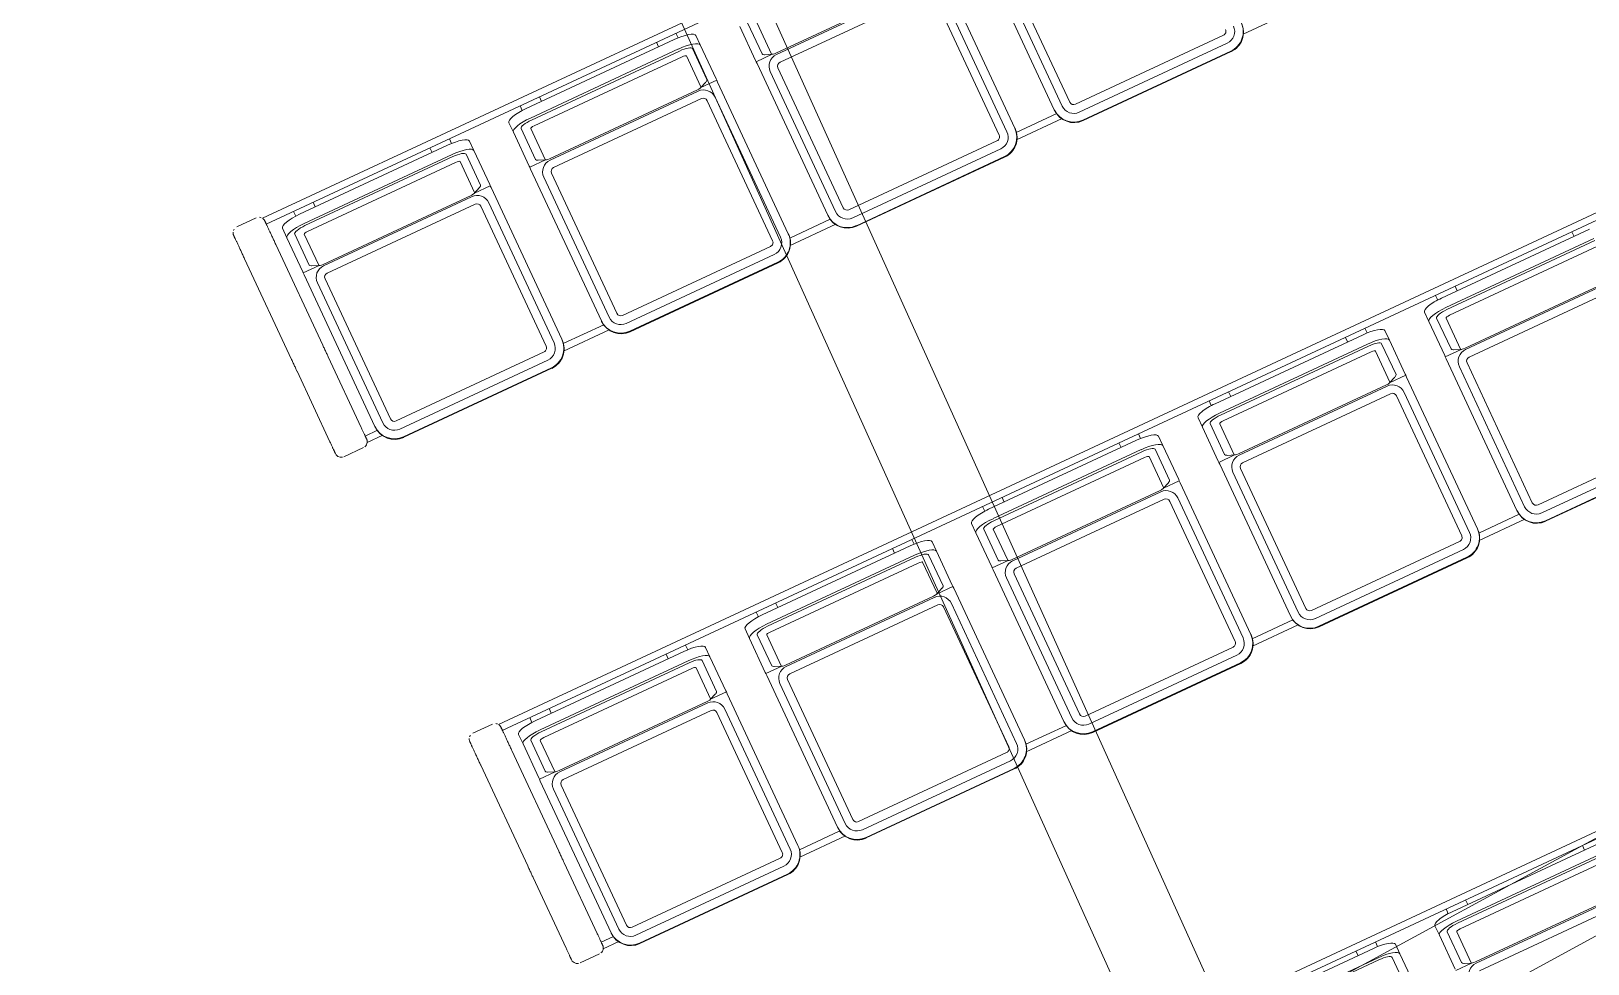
# Model space of a CAD drawing. Header units: metres. Extents: x -217 to -108, y -304 to -188.
# Drawn here: x -143.97 to -140.347, y -251.063 to -248.892 of the extents above; entities that cross this region are included whole.
import ezdxf

# ---------------------------------------------------------------- set-up
doc = ezdxf.new("R2010")
doc.units = ezdxf.units.M
for name, color, linetype, lineweight in [('A-FLOR', 192, 'Continuous', 9), ('A-WALL', 113, 'Continuous', 9), ('I-FURN', 30, 'Continuous', 9)]:
    doc.layers.add(name, color=color, linetype=linetype, lineweight=lineweight)

# ---------------------------------------------------------------- blocks, each defined once
blk = doc.blocks.new('silla sala de espera - silla sala de espera-V120-Nivel 3')
at = {"layer": 'I-FURN'}
for p, q in [((0.065, 0.295), (0.015, 0.295)), ((6.4365, 0.288), (0.0777, 0.288)), ((0.0796, 0.272), (6.435, 0.272)), ((0.15, 0.2599), (0.15, 0.272)), ((0.16, 0.2602), (0.54, 0.2602)), ((0.2, 0.272), (0.2, 0.2602)), ((0.5, 0.2602), (0.5, 0.272)), ((0.55, 0.272), (0.55, 0.2599)), ((0.7314, 0.2599), (0.7314, 0.272)), ((0.7414, 0.2602), (1.1214, 0.2602)), ((0.7814, 0.272), (0.7814, 0.2602)), ((1.0814, 0.2602), (1.0814, 0.272)), ((1.1314, 0.272), (1.1314, 0.2599)), ((0, 0.22), (0, -0.0386)), ((0.08, -0.0386), (0.08, 0.22)), ((0.11, 0.2473), (0.11, 0.2231)), ((0.11, 0.1358), (0.11, 0.2231)), ((0.13, 0.1436), (0.13, 0.2231)), ((0.16, 0.2361), (0.54, 0.2361)), ((0.16, 0.2309), (0.54, 0.2309)), ((0.57, 0.2231), (0.57, 0.1436)), ((0.59, 0.2231), (0.59, 0.2473)), ((0.59, 0.2231), (0.59, 0.1358)), ((0.6914, 0.2473), (0.6914, 0.2231)), ((0.6914, 0.1358), (0.6914, 0.2231)), ((0.7114, 0.1436), (0.7114, 0.2231)), ((0.7414, 0.2361), (1.1214, 0.2361)), ((0.7414, 0.2309), (1.1214, 0.2309)), ((1.1514, 0.2231), (1.1514, 0.1436)), ((1.1714, 0.2231), (1.1714, 0.2473)), ((1.1714, 0.2231), (1.1714, 0.1358)), ((1.2728, 0.1358), (1.2728, 0.2231)), ((1.2928, 0.1436), (1.2928, 0.2231)), ((0.15, 0.2135), (0.15, 0.1339)), ((0.54, 0.2161), (0.16, 0.2161)), ((0.55, 0.1339), (0.55, 0.2135)), ((0.7314, 0.2135), (0.7314, 0.1339)), ((1.1214, 0.2161), (0.7414, 0.2161)), ((1.1314, 0.1339), (1.1314, 0.2135)), ((1.3128, 0.2135), (1.3128, 0.1339)), ((0.11, 0.1329), (0.11, 0.1358)), ((0.11, 0.1329), (0.1506, 0.1329)), ((0.11, 0.1279), (0.11, 0.1329)), ((0.11, -0.2615), (0.11, 0.1279)), ((0.1347, 0.1394), (0.1516, 0.1325)), ((0.16, 0.1313), (0.54, 0.1313)), ((0.16, 0.1279), (0.54, 0.1279)), ((0.54, 0.1087), (0.16, 0.1087)), ((0.5484, 0.1325), (0.5653, 0.1394)), ((0.5496, 0.1329), (0.59, 0.1329)), ((0.59, 0.1358), (0.59, 0.1329)), ((0.59, 0.1329), (0.59, 0.1279)), ((0.59, 0.1279), (0.59, -0.2615)), ((0.6914, 0.1329), (0.6914, 0.1358)), ((0.6914, 0.1329), (0.7321, 0.1329)), ((0.6914, 0.1279), (0.6914, 0.1329)), ((0.6914, -0.2615), (0.6914, 0.1279)), ((0.7161, 0.1394), (0.733, 0.1325)), ((0.7414, 0.1313), (1.1214, 0.1313)), ((0.7414, 0.1279), (1.1214, 0.1279)), ((1.1214, 0.1087), (0.7414, 0.1087)), ((1.1299, 0.1325), (1.1467, 0.1394)), ((1.131, 0.1329), (1.1714, 0.1329)), ((1.1714, 0.1358), (1.1714, 0.1329)), ((1.1714, 0.1329), (1.1714, 0.1279)), ((1.1714, 0.1279), (1.1714, -0.2615)), ((1.2728, 0.1329), (1.2728, 0.1358)), ((1.2728, 0.1329), (1.3135, 0.1329)), ((1.2728, 0.1279), (1.2728, 0.1329)), ((1.2728, -0.2615), (1.2728, 0.1279)), ((1.2975, 0.1394), (1.3144, 0.1325)), ((1.3228, 0.1313), (1.7028, 0.1313)), ((1.3228, 0.1279), (1.7028, 0.1279)), ((1.7028, 0.1087), (1.3228, 0.1087)), ((1.7528, 0.1279), (1.7528, -0.2615)), ((1.8543, -0.2615), (1.8543, 0.1279)), ((0.13, -0.2615), (0.13, 0.098)), ((0.15, 0.0987), (0.15, -0.2608)), ((0.55, -0.2608), (0.55, 0.0987)), ((0.57, 0.098), (0.57, -0.2615)), ((0.7114, -0.2615), (0.7114, 0.098)), ((0.7314, 0.0987), (0.7314, -0.2608)), ((1.1314, -0.2608), (1.1314, 0.0987)), ((1.1514, 0.098), (1.1514, -0.2615)), ((1.2928, -0.2615), (1.2928, 0.098)), ((1.3128, 0.0987), (1.3128, -0.2608)), ((1.7128, -0.2608), (1.7128, 0.0987)), ((1.7328, 0.098), (1.7328, -0.2615)), ((1.8743, -0.2615), (1.8743, 0.098)), ((1.8943, 0.0987), (1.8943, -0.2608)), ((0, -0.0686), (0, -0.25)), ((0.08, -0.25), (0.08, -0.0686)), ((0.0777, -0.288), (0.1178, -0.288)), ((0.1114, -0.272), (0.0797, -0.272)), ((0.11, -0.2615), (0.11, -0.2629)), ((0.16, -0.2707), (0.54, -0.2707)), ((0.5822, -0.288), (0.6993, -0.288)), ((0.6928, -0.272), (0.5886, -0.272)), ((0.59, -0.2629), (0.59, -0.2615)), ((0.6914, -0.2615), (0.6914, -0.2629)), ((0.7414, -0.2707), (1.1214, -0.2707)), ((1.1636, -0.288), (1.2807, -0.288)), ((1.2742, -0.272), (1.17, -0.272)), ((1.1714, -0.2629), (1.1714, -0.2615)), ((1.2728, -0.2615), (1.2728, -0.2629)), ((1.3228, -0.2707), (1.7028, -0.2707)), ((1.745, -0.288), (1.8621, -0.288)), ((1.8556, -0.272), (1.7515, -0.272)), ((1.7528, -0.2629), (1.7528, -0.2615)), ((1.8543, -0.2615), (1.8543, -0.2629)), ((1.9043, -0.2707), (2.2843, -0.2707)), ((2.3264, -0.288), (2.4435, -0.288)), ((0.015, -0.295), (0.065, -0.295)), ((0.54, -0.2915), (0.16, -0.2915)), ((0.16, -0.3115), (0.54, -0.3115)), ((0.16, -0.3128), (0.54, -0.3128)), ((1.1214, -0.2915), (0.7414, -0.2915)), ((0.7414, -0.3115), (1.1214, -0.3115)), ((0.7414, -0.3128), (1.1214, -0.3128)), ((1.7028, -0.2915), (1.3228, -0.2915)), ((1.3228, -0.3115), (1.7028, -0.3115)), ((1.3228, -0.3128), (1.7028, -0.3128)), ((2.2843, -0.2915), (1.9043, -0.2915)), ((1.9043, -0.3115), (2.2843, -0.3115)), ((1.9043, -0.3128), (2.2843, -0.3128))]:
    blk.add_line(p, q, dxfattribs=at)
at = {"layer": 'I-FURN', "flags": 128}
for points in [[(0, 0.28), (0, 0.28), (0, 0.2798), (0, 0.2796), (0, 0.2792), (0, 0.2788), (0, 0.2783), (0, 0.2777), (0, 0.277), (0, 0.2762), (0, 0.2753), (0, 0.2743), (0, 0.2732), (0, 0.2721), (0, 0.2708), (0, 0.2695), (0, 0.2681), (0, 0.2667), (0, 0.2651), (0, 0.2635), (0, 0.2618), (0, 0.26), (0, 0.2582), (0, 0.2563), (0, 0.2544), (0, 0.2524), (0, 0.2504), (0, 0.2483), (0, 0.2461), (0, 0.244), (0, 0.2417), (0, 0.2395), (0, 0.2372), (0, 0.2349), (0, 0.2326), (0, 0.2302), (0, 0.2278), (0, 0.2254), (0, 0.223), (0, 0.2206), (0, 0.22)], [(0.08, 0.22), (0.08, 0.2224), (0.08, 0.2248), (0.08, 0.2272), (0.08, 0.2296), (0.08, 0.2319), (0.08, 0.2343), (0.08, 0.2366), (0.08, 0.2389), (0.08, 0.2411), (0.08, 0.2434), (0.08, 0.2456), (0.08, 0.2477), (0.08, 0.2498), (0.08, 0.2519), (0.08, 0.2539), (0.08, 0.2558), (0.08, 0.2577), (0.08, 0.2596), (0.08, 0.2613), (0.08, 0.263), (0.08, 0.2647), (0.08, 0.2662), (0.08, 0.2677), (0.08, 0.2692), (0.08, 0.2705), (0.08, 0.2717), (0.08, 0.2729), (0.08, 0.274), (0.08, 0.275), (0.08, 0.2759), (0.08, 0.2767), (0.08, 0.2775), (0.08, 0.2781), (0.08, 0.2787), (0.08, 0.2791), (0.08, 0.2795), (0.08, 0.2798), (0.08, 0.2799), (0.08, 0.28), (0.08, 0.28)], [(0, -0.0386), (0, -0.041), (0, -0.0434), (0, -0.0458), (0, -0.0481), (0, -0.0505), (0, -0.0528), (0, -0.0552), (0, -0.0575), (0, -0.0597), (0, -0.062), (0, -0.0641), (0, -0.0663), (0, -0.0684), (0, -0.0686)], [(0.08, -0.0686), (0.08, -0.0665), (0.08, -0.0644), (0.08, -0.0622), (0.08, -0.0599), (0.08, -0.0577), (0.08, -0.0554), (0.08, -0.0531), (0.08, -0.0507), (0.08, -0.0484), (0.08, -0.046), (0.08, -0.0436), (0.08, -0.0412), (0.08, -0.0388), (0.08, -0.0386)], [(0, -0.25), (0, -0.2521), (0, -0.2541), (0, -0.256), (0, -0.2579), (0, -0.2597), (0, -0.2615), (0, -0.2632), (0, -0.2648), (0, -0.2664), (0, -0.2679), (0, -0.2693), (0, -0.2706), (0, -0.2719), (0, -0.273), (0, -0.2741), (0, -0.2751), (0, -0.276), (0, -0.2768), (0, -0.2775), (0, -0.2782), (0, -0.2787), (0, -0.2792), (0, -0.2795), (0, -0.2798), (0, -0.2799), (0, -0.28)], [(0.08, -0.28), (0.08, -0.28), (0.08, -0.2798), (0.08, -0.2796), (0.08, -0.2792), (0.08, -0.2788), (0.08, -0.2783), (0.08, -0.2777), (0.08, -0.277), (0.08, -0.2762), (0.08, -0.2753), (0.08, -0.2743), (0.08, -0.2732), (0.08, -0.2721), (0.08, -0.2708), (0.08, -0.2695), (0.08, -0.2681), (0.08, -0.2667), (0.08, -0.2651), (0.08, -0.2635), (0.08, -0.2618), (0.08, -0.26), (0.08, -0.2582), (0.08, -0.2563), (0.08, -0.2544), (0.08, -0.2524), (0.08, -0.2504), (0.08, -0.25)]]:
    blk.add_lwpolyline(points, dxfattribs=at)
at = {"layer": 'I-FURN'}
for centre, start, end in [((0.015, 0.28), 120, 135), ((0.065, 0.28), 45, 60), ((0.015, 0.28), 150, 190.1654), ((0.065, 0.28), 15.5363, 30), ((0.065, 0.28), 1.965, 15), ((0.065, 0.28), 349.8346, 358.0374), ((0.015, -0.28), 172.5537, 255), ((0.065, -0.28), 285, 329.9796), ((0.065, -0.28), 330, 344.4005), ((0.065, -0.28), 345, 358.0374), ((0.065, -0.28), 1.965, 7.4463)]:
    blk.add_arc(centre, 0.015, start, end, dxfattribs=at)
for centre, major_axis, ratio, start_param, end_param in [((0.16, 0.2473), (-0.05, 0), 0.258819, 4.712389, 6.283185), ((0.54, 0.2473), (0.05, 0), 0.258819, 0, 1.570796), ((0.7414, 0.2473), (-0.05, 0), 0.258819, 4.712389, 6.283185), ((1.1214, 0.2473), (0.05, 0), 0.258819, 0, 1.570796), ((0.16, 0.2231), (-0.05, 0), 0.258819, 4.712389, 6.283185), ((0.16, 0.2231), (0.03, 0), 0.258819, 1.570796, 3.141593), ((0.54, 0.2231), (0.05, 0), 0.258819, 0, 1.570796), ((0.54, 0.2231), (0.03, 0), 0.258819, 0, 1.570796), ((0.7414, 0.2231), (-0.05, 0), 0.258819, 4.712389, 6.283185), ((0.7414, 0.2231), (0.03, 0), 0.258819, 1.570796, 3.141593), ((1.1214, 0.2231), (-0.05, 0), 0.258819, 3.141593, 4.712389), ((1.1214, 0.2231), (0.03, 0), 0.258819, 0, 1.570796), ((0.16, 0.2135), (-0.01, 0), 0.258819, 4.712389, 6.283185), ((0.54, 0.2135), (0.01, 0), 0.258819, 0, 1.570796), ((0.7414, 0.2135), (-0.01, 0), 0.258819, 4.712389, 6.283185), ((1.1214, 0.2135), (0.01, 0), 0.258819, 0, 1.570796), ((0.16, 0.1436), (0.03, 0), 0.258819, 3.141593, 3.665191), ((0.16, 0.098), (-0.03, 0), 0.99863, 4.712389, 6.283185), ((0.16, 0.1339), (0.01, 0), 0.258819, 3.141593, 4.712389), ((0.16, 0.0987), (-0.01, 0), 0.99863, 4.712389, 6.283185), ((0.54, 0.1339), (-0.01, 0), 0.258819, 1.570796, 3.141593), ((0.54, 0.098), (0.03, 0), 0.99863, 0, 1.570796), ((0.54, 0.0987), (0.01, 0), 0.99863, 0, 1.570796), ((0.54, 0.1436), (0.03, 0), 0.258819, 5.759587, 6.283185), ((0.7414, 0.1436), (0.03, 0), 0.258819, 3.141593, 3.665191), ((0.7414, 0.098), (-0.03, 0), 0.99863, 4.712389, 6.283185), ((0.7414, 0.1339), (0.01, 0), 0.258819, 3.141593, 4.712389), ((0.7414, 0.0987), (-0.01, 0), 0.99863, 4.712389, 6.283185), ((1.1214, 0.1339), (0.01, 0), 0.258819, 4.712389, 6.283185), ((1.1214, 0.098), (0.03, 0), 0.99863, 0, 1.570796), ((1.1214, 0.0987), (-0.01, 0), 0.99863, 3.141593, 4.712389), ((1.1214, 0.1436), (0.03, 0), 0.258819, 5.759587, 6.283185), ((1.3228, 0.1436), (0.03, 0), 0.258819, 3.141593, 3.665191), ((1.3228, 0.098), (-0.03, 0), 0.99863, 4.712389, 6.283185), ((1.3228, 0.1339), (-0.01, 0), 0.258819, 0, 1.570796), ((1.3228, 0.0987), (-0.01, 0), 0.99863, 4.712389, 6.283185), ((0.16, -0.2615), (0.05, 0), 0.99863, 3.141593, 4.712389), ((0.16, -0.2629), (0.05, 0), 0.99863, 3.141593, 4.712389), ((0.16, -0.2615), (0.03, 0), 0.99863, 3.141593, 4.712389), ((0.16, -0.2608), (-0.01, 0), 0.99863, 0, 1.570796), ((0.54, -0.2608), (-0.01, 0), 0.99863, 1.570796, 3.141593), ((0.54, -0.2615), (-0.03, 0), 0.99863, 1.570796, 3.141593), ((0.54, -0.2615), (-0.05, 0), 0.99863, 1.570796, 3.141593), ((0.54, -0.2629), (-0.05, 0), 0.99863, 1.570796, 3.141593), ((0.7414, -0.2615), (0.05, 0), 0.99863, 3.141593, 4.712389), ((0.7414, -0.2629), (0.05, 0), 0.99863, 3.141593, 4.712389), ((0.7414, -0.2615), (0.03, 0), 0.99863, 3.141593, 4.712389), ((0.7414, -0.2608), (0.01, 0), 0.99863, 3.141593, 4.712389), ((1.1214, -0.2608), (-0.01, 0), 0.99863, 1.570796, 3.141593), ((1.1214, -0.2615), (-0.03, 0), 0.99863, 1.570796, 3.141593), ((1.1214, -0.2615), (-0.05, 0), 0.99863, 1.570796, 3.141593), ((1.1214, -0.2629), (-0.05, 0), 0.99863, 1.570796, 3.141593), ((1.3228, -0.2615), (-0.05, 0), 0.99863, 0, 1.570796), ((1.3228, -0.2629), (0.05, 0), 0.99863, 3.141593, 4.712389), ((1.3228, -0.2615), (0.03, 0), 0.99863, 3.141593, 4.712389), ((1.3228, -0.2608), (-0.01, 0), 0.99863, 0, 1.570796), ((1.7028, -0.2608), (-0.01, 0), 0.99863, 1.570796, 3.141593), ((1.7028, -0.2615), (0.03, 0), 0.99863, 4.712389, 6.283185), ((1.7028, -0.2615), (0.05, 0), 0.99863, 4.712389, 6.283185), ((1.7028, -0.2629), (-0.05, 0), 0.99863, 1.570796, 3.141593), ((1.9043, -0.2615), (0.05, 0), 0.99863, 3.141593, 4.712389), ((1.9043, -0.2629), (-0.05, 0), 0.99863, 0, 1.570796), ((1.9043, -0.2615), (0.03, 0), 0.99863, 3.141593, 4.712389), ((1.9043, -0.2608), (-0.01, 0), 0.99863, 0, 1.570796), ((2.2843, -0.2608), (-0.01, 0), 0.99863, 1.570796, 3.141593), ((2.2843, -0.2615), (-0.03, 0), 0.99863, 1.570796, 3.141593), ((2.2843, -0.2615), (-0.05, 0), 0.99863, 1.570796, 3.141593), ((2.2843, -0.2629), (-0.05, 0), 0.99863, 1.570796, 3.141593)]:
    blk.add_ellipse(centre, major_axis=major_axis, ratio=ratio, start_param=start_param, end_param=end_param, dxfattribs=at)
for points, knots in [([(0.0797, 0.2772), (0.0797, 0.2772), (0.0798, 0.2776), (0.08, 0.2787), (0.08, 0.2804), (0.0799, 0.2821), (0.0795, 0.2838), (0.0791, 0.2852), (0.0786, 0.2864), (0.0782, 0.2871), (0.078, 0.2874), (0.078, 0.2875)], [0.3858205, 0.3858205, 0.3858205, 0.3858205, 0.3888889, 0.4444444, 0.5138889, 0.5833333, 0.6527778, 0.7222222, 0.7916667, 0.8611111, 0.8888889, 0.8888889, 0.8888889, 0.8888889]), ([(0.078, -0.2875), (0.0781, -0.2873), (0.0783, -0.2869), (0.0788, -0.2859), (0.0794, -0.2845), (0.0798, -0.2828), (0.08, -0.2813), (0.08, -0.2799), (0.08, -0.2789), (0.0799, -0.2786)], [0.1111111, 0.1111111, 0.1111111, 0.1111111, 0.1666667, 0.2222222, 0.3333333, 0.3888889, 0.4444444, 0.5138889, 0.5555556, 0.5555556, 0.5555556, 0.5555556])]:
    blk.add_open_spline(points, degree=3, knots=knots, dxfattribs=at)
blk = doc.blocks.new('silla sala de espera - silla sala de espera-V121-Nivel 3')
at = {"layer": 'I-FURN'}
for p, q in [((0.065, 0.295), (0.015, 0.295)), ((6.4365, 0.288), (0.0777, 0.288)), ((0.0796, 0.272), (6.435, 0.272)), ((0.15, 0.2599), (0.15, 0.272)), ((0.16, 0.2602), (0.54, 0.2602)), ((0.2, 0.272), (0.2, 0.2602)), ((0.5, 0.2602), (0.5, 0.272)), ((0.55, 0.272), (0.55, 0.2599)), ((0.7314, 0.2599), (0.7314, 0.272)), ((0.7414, 0.2602), (1.1214, 0.2602)), ((0.7814, 0.272), (0.7814, 0.2602)), ((1.0814, 0.2602), (1.0814, 0.272)), ((1.1314, 0.272), (1.1314, 0.2599)), ((1.3128, 0.2599), (1.3128, 0.272)), ((1.3228, 0.2602), (1.7028, 0.2602)), ((1.3628, 0.272), (1.3628, 0.2602)), ((1.6628, 0.2602), (1.6628, 0.272)), ((1.7128, 0.272), (1.7128, 0.2599)), ((1.8943, 0.2599), (1.8943, 0.272)), ((1.9043, 0.2602), (2.2843, 0.2602)), ((1.9443, 0.272), (1.9443, 0.2602)), ((2.2443, 0.2602), (2.2443, 0.272)), ((2.2943, 0.272), (2.2943, 0.2599)), ((2.4757, 0.2599), (2.4757, 0.272)), ((2.4857, 0.2602), (2.8657, 0.2602)), ((2.5257, 0.272), (2.5257, 0.2602)), ((2.8257, 0.2602), (2.8257, 0.272)), ((0, 0.22), (0, -0.0386)), ((0.08, -0.0386), (0.08, 0.22)), ((0.11, 0.2473), (0.11, 0.2231)), ((0.11, 0.1358), (0.11, 0.2231)), ((0.13, 0.1436), (0.13, 0.2231)), ((0.16, 0.2361), (0.54, 0.2361)), ((0.16, 0.2309), (0.54, 0.2309)), ((0.57, 0.2231), (0.57, 0.1436)), ((0.59, 0.2231), (0.59, 0.2473)), ((0.59, 0.2231), (0.59, 0.1358)), ((0.6914, 0.2473), (0.6914, 0.2231)), ((0.6914, 0.1358), (0.6914, 0.2231)), ((0.7114, 0.1436), (0.7114, 0.2231)), ((0.7414, 0.2361), (1.1214, 0.2361)), ((0.7414, 0.2309), (1.1214, 0.2309)), ((1.1514, 0.2231), (1.1514, 0.1436)), ((1.1714, 0.2231), (1.1714, 0.2473)), ((1.1714, 0.2231), (1.1714, 0.1358)), ((1.2728, 0.2473), (1.2728, 0.2231)), ((1.2728, 0.1358), (1.2728, 0.2231)), ((1.2928, 0.1436), (1.2928, 0.2231)), ((1.3228, 0.2361), (1.7028, 0.2361)), ((1.3228, 0.2309), (1.7028, 0.2309)), ((1.7328, 0.2231), (1.7328, 0.1436)), ((1.7528, 0.2231), (1.7528, 0.2473)), ((1.7528, 0.2231), (1.7528, 0.1358)), ((1.8543, 0.2473), (1.8543, 0.2231)), ((1.8543, 0.1358), (1.8543, 0.2231)), ((1.8743, 0.1436), (1.8743, 0.2231)), ((1.9043, 0.2361), (2.2843, 0.2361)), ((1.9043, 0.2309), (2.2843, 0.2309)), ((2.3143, 0.2231), (2.3143, 0.1436)), ((2.3343, 0.2231), (2.3343, 0.2473)), ((2.3343, 0.2231), (2.3343, 0.1358)), ((2.4357, 0.2473), (2.4357, 0.2231)), ((2.4357, 0.1358), (2.4357, 0.2231)), ((2.4557, 0.1436), (2.4557, 0.2231)), ((2.4857, 0.2361), (2.8657, 0.2361)), ((2.4857, 0.2309), (2.8657, 0.2309)), ((0.15, 0.2135), (0.15, 0.1339)), ((0.54, 0.2161), (0.16, 0.2161)), ((0.55, 0.1339), (0.55, 0.2135)), ((0.7314, 0.2135), (0.7314, 0.1339)), ((1.1214, 0.2161), (0.7414, 0.2161)), ((1.1314, 0.1339), (1.1314, 0.2135)), ((1.3128, 0.2135), (1.3128, 0.1339)), ((1.7028, 0.2161), (1.3228, 0.2161)), ((1.7128, 0.1339), (1.7128, 0.2135)), ((1.8943, 0.2135), (1.8943, 0.1339)), ((2.2843, 0.2161), (1.9043, 0.2161)), ((2.2943, 0.1339), (2.2943, 0.2135)), ((2.4757, 0.2135), (2.4757, 0.1339)), ((2.8657, 0.2161), (2.4857, 0.2161)), ((0.11, 0.1329), (0.11, 0.1358)), ((0.11, 0.1329), (0.1506, 0.1329)), ((0.11, 0.1279), (0.11, 0.1329)), ((0.11, -0.2615), (0.11, 0.1279)), ((0.1347, 0.1394), (0.1516, 0.1325)), ((0.16, 0.1313), (0.54, 0.1313)), ((0.16, 0.1279), (0.54, 0.1279)), ((0.54, 0.1087), (0.16, 0.1087)), ((0.5484, 0.1325), (0.5653, 0.1394)), ((0.5496, 0.1329), (0.59, 0.1329)), ((0.59, 0.1358), (0.59, 0.1329)), ((0.59, 0.1329), (0.59, 0.1279)), ((0.59, 0.1279), (0.59, -0.2615)), ((0.6914, 0.1329), (0.6914, 0.1358)), ((0.6914, 0.1329), (0.7321, 0.1329)), ((0.6914, 0.1279), (0.6914, 0.1329)), ((0.6914, -0.2615), (0.6914, 0.1279)), ((0.7161, 0.1394), (0.733, 0.1325)), ((0.7414, 0.1313), (1.1214, 0.1313)), ((0.7414, 0.1279), (1.1214, 0.1279)), ((1.1214, 0.1087), (0.7414, 0.1087)), ((1.1299, 0.1325), (1.1467, 0.1394)), ((1.131, 0.1329), (1.1714, 0.1329)), ((1.1714, 0.1358), (1.1714, 0.1329)), ((1.1714, 0.1329), (1.1714, 0.1279)), ((1.1714, 0.1279), (1.1714, -0.2615)), ((1.2728, 0.1329), (1.2728, 0.1358)), ((1.2728, 0.1329), (1.3135, 0.1329)), ((1.2728, 0.1279), (1.2728, 0.1329)), ((1.2728, -0.2615), (1.2728, 0.1279)), ((1.2975, 0.1394), (1.3144, 0.1325)), ((1.3228, 0.1313), (1.7028, 0.1313)), ((1.3228, 0.1279), (1.7028, 0.1279)), ((1.7028, 0.1087), (1.3228, 0.1087)), ((1.7113, 0.1325), (1.7282, 0.1394)), ((1.7124, 0.1329), (1.7528, 0.1329)), ((1.7528, 0.1358), (1.7528, 0.1329)), ((1.7528, 0.1329), (1.7528, 0.1279)), ((1.7528, 0.1279), (1.7528, -0.2615)), ((1.8543, 0.1329), (1.8543, 0.1358)), ((1.8543, 0.1329), (1.8949, 0.1329)), ((1.8543, 0.1279), (1.8543, 0.1329)), ((1.8543, -0.2615), (1.8543, 0.1279)), ((1.8789, 0.1394), (1.8958, 0.1325)), ((1.9043, 0.1313), (2.2843, 0.1313)), ((1.9043, 0.1279), (2.2843, 0.1279)), ((2.2843, 0.1087), (1.9043, 0.1087)), ((2.2927, 0.1325), (2.3096, 0.1394)), ((2.2939, 0.1329), (2.3343, 0.1329)), ((2.3343, 0.1358), (2.3343, 0.1329)), ((2.3343, 0.1329), (2.3343, 0.1279)), ((2.3343, 0.1279), (2.3343, -0.2615)), ((2.4357, 0.1329), (2.4357, 0.1358)), ((2.4357, 0.1329), (2.4763, 0.1329)), ((2.4357, 0.1279), (2.4357, 0.1329)), ((2.4357, -0.2615), (2.4357, 0.1279)), ((2.4604, 0.1394), (2.4772, 0.1325)), ((2.4857, 0.1313), (2.8657, 0.1313)), ((2.4857, 0.1279), (2.8657, 0.1279)), ((2.8657, 0.1087), (2.4857, 0.1087)), ((0.13, -0.2615), (0.13, 0.098)), ((0.15, 0.0987), (0.15, -0.2608)), ((0.55, -0.2608), (0.55, 0.0987)), ((0.57, 0.098), (0.57, -0.2615)), ((0.7114, -0.2615), (0.7114, 0.098)), ((0.7314, 0.0987), (0.7314, -0.2608)), ((1.1314, -0.2608), (1.1314, 0.0987)), ((1.1514, 0.098), (1.1514, -0.2615)), ((1.2928, -0.2615), (1.2928, 0.098)), ((1.3128, 0.0987), (1.3128, -0.2608)), ((1.7128, -0.2608), (1.7128, 0.0987)), ((1.7328, 0.098), (1.7328, -0.2615)), ((1.8743, -0.2615), (1.8743, 0.098)), ((1.8943, 0.0987), (1.8943, -0.2608)), ((2.2943, -0.2608), (2.2943, 0.0987)), ((2.3143, 0.098), (2.3143, -0.2615)), ((2.4557, -0.2615), (2.4557, 0.098)), ((2.4757, 0.0987), (2.4757, -0.2608)), ((0, -0.0686), (0, -0.25)), ((0.08, -0.25), (0.08, -0.0686)), ((0.0777, -0.288), (0.1178, -0.288)), ((0.1114, -0.272), (0.0797, -0.272)), ((0.11, -0.2615), (0.11, -0.2629)), ((0.16, -0.2707), (0.54, -0.2707)), ((0.5822, -0.288), (0.6993, -0.288)), ((0.6928, -0.272), (0.5886, -0.272)), ((0.59, -0.2629), (0.59, -0.2615)), ((0.6914, -0.2615), (0.6914, -0.2629)), ((0.7414, -0.2707), (1.1214, -0.2707)), ((1.1636, -0.288), (1.2807, -0.288)), ((1.2742, -0.272), (1.17, -0.272)), ((1.1714, -0.2629), (1.1714, -0.2615)), ((1.2728, -0.2615), (1.2728, -0.2629)), ((1.3228, -0.2707), (1.7028, -0.2707)), ((1.745, -0.288), (1.8621, -0.288)), ((1.8556, -0.272), (1.7515, -0.272)), ((1.7528, -0.2629), (1.7528, -0.2615)), ((1.8543, -0.2615), (1.8543, -0.2629)), ((1.9043, -0.2707), (2.2843, -0.2707)), ((2.3264, -0.288), (2.4435, -0.288)), ((2.4371, -0.272), (2.3329, -0.272)), ((2.3343, -0.2629), (2.3343, -0.2615)), ((2.4357, -0.2615), (2.4357, -0.2629)), ((2.4857, -0.2707), (2.8657, -0.2707)), ((0.015, -0.295), (0.065, -0.295)), ((0.54, -0.2915), (0.16, -0.2915)), ((0.16, -0.3115), (0.54, -0.3115)), ((0.16, -0.3128), (0.54, -0.3128)), ((1.1214, -0.2915), (0.7414, -0.2915)), ((0.7414, -0.3115), (1.1214, -0.3115)), ((0.7414, -0.3128), (1.1214, -0.3128)), ((1.7028, -0.2915), (1.3228, -0.2915)), ((1.3228, -0.3115), (1.7028, -0.3115)), ((1.3228, -0.3128), (1.7028, -0.3128)), ((2.2843, -0.2915), (1.9043, -0.2915)), ((1.9043, -0.3115), (2.2843, -0.3115)), ((1.9043, -0.3128), (2.2843, -0.3128)), ((2.8657, -0.2915), (2.4857, -0.2915)), ((2.4857, -0.3115), (2.8657, -0.3115)), ((2.4857, -0.3128), (2.8657, -0.3128))]:
    blk.add_line(p, q, dxfattribs=at)
at = {"layer": 'I-FURN', "flags": 128}
for points in [[(0, 0.28), (0, 0.28), (0, 0.2798), (0, 0.2796), (0, 0.2792), (0, 0.2788), (0, 0.2783), (0, 0.2777), (0, 0.277), (0, 0.2762), (0, 0.2753), (0, 0.2743), (0, 0.2732), (0, 0.2721), (0, 0.2708), (0, 0.2695), (0, 0.2681), (0, 0.2667), (0, 0.2651), (0, 0.2635), (0, 0.2618), (0, 0.26), (0, 0.2582), (0, 0.2563), (0, 0.2544), (0, 0.2524), (0, 0.2504), (0, 0.2483), (0, 0.2461), (0, 0.244), (0, 0.2417), (0, 0.2395), (0, 0.2372), (0, 0.2349), (0, 0.2326), (0, 0.2302), (0, 0.2278), (0, 0.2254), (0, 0.223), (0, 0.2206), (0, 0.22)], [(0.08, 0.22), (0.08, 0.2224), (0.08, 0.2248), (0.08, 0.2272), (0.08, 0.2296), (0.08, 0.2319), (0.08, 0.2343), (0.08, 0.2366), (0.08, 0.2389), (0.08, 0.2411), (0.08, 0.2434), (0.08, 0.2456), (0.08, 0.2477), (0.08, 0.2498), (0.08, 0.2519), (0.08, 0.2539), (0.08, 0.2558), (0.08, 0.2577), (0.08, 0.2596), (0.08, 0.2613), (0.08, 0.263), (0.08, 0.2647), (0.08, 0.2662), (0.08, 0.2677), (0.08, 0.2692), (0.08, 0.2705), (0.08, 0.2717), (0.08, 0.2729), (0.08, 0.274), (0.08, 0.275), (0.08, 0.2759), (0.08, 0.2767), (0.08, 0.2775), (0.08, 0.2781), (0.08, 0.2787), (0.08, 0.2791), (0.08, 0.2795), (0.08, 0.2798), (0.08, 0.2799), (0.08, 0.28), (0.08, 0.28)], [(0, -0.0386), (0, -0.041), (0, -0.0434), (0, -0.0458), (0, -0.0481), (0, -0.0505), (0, -0.0528), (0, -0.0552), (0, -0.0575), (0, -0.0597), (0, -0.062), (0, -0.0641), (0, -0.0663), (0, -0.0684), (0, -0.0686)], [(0.08, -0.0686), (0.08, -0.0665), (0.08, -0.0644), (0.08, -0.0622), (0.08, -0.0599), (0.08, -0.0577), (0.08, -0.0554), (0.08, -0.0531), (0.08, -0.0507), (0.08, -0.0484), (0.08, -0.046), (0.08, -0.0436), (0.08, -0.0412), (0.08, -0.0388), (0.08, -0.0386)], [(0, -0.25), (0, -0.2521), (0, -0.2541), (0, -0.256), (0, -0.2579), (0, -0.2597), (0, -0.2615), (0, -0.2632), (0, -0.2648), (0, -0.2664), (0, -0.2679), (0, -0.2693), (0, -0.2706), (0, -0.2719), (0, -0.273), (0, -0.2741), (0, -0.2751), (0, -0.276), (0, -0.2768), (0, -0.2775), (0, -0.2782), (0, -0.2787), (0, -0.2792), (0, -0.2795), (0, -0.2798), (0, -0.2799), (0, -0.28)], [(0.08, -0.28), (0.08, -0.28), (0.08, -0.2798), (0.08, -0.2796), (0.08, -0.2792), (0.08, -0.2788), (0.08, -0.2783), (0.08, -0.2777), (0.08, -0.277), (0.08, -0.2762), (0.08, -0.2753), (0.08, -0.2743), (0.08, -0.2732), (0.08, -0.2721), (0.08, -0.2708), (0.08, -0.2695), (0.08, -0.2681), (0.08, -0.2667), (0.08, -0.2651), (0.08, -0.2635), (0.08, -0.2618), (0.08, -0.26), (0.08, -0.2582), (0.08, -0.2563), (0.08, -0.2544), (0.08, -0.2524), (0.08, -0.2504), (0.08, -0.25)]]:
    blk.add_lwpolyline(points, dxfattribs=at)
at = {"layer": 'I-FURN'}
for centre, start, end in [((0.015, 0.28), 120, 135), ((0.065, 0.28), 45, 60), ((0.015, 0.28), 150, 190.1654), ((0.065, 0.28), 15.5363, 30), ((0.065, 0.28), 1.965, 15), ((0.065, 0.28), 349.8346, 358.0374), ((0.015, -0.28), 172.5537, 255), ((0.065, -0.28), 285, 329.9796), ((0.065, -0.28), 330, 344.4005), ((0.065, -0.28), 345, 358.0374), ((0.065, -0.28), 1.965, 7.4463)]:
    blk.add_arc(centre, 0.015, start, end, dxfattribs=at)
for centre, major_axis, ratio, start_param, end_param in [((0.16, 0.2473), (-0.05, 0), 0.258819, 4.712389, 6.283185), ((0.54, 0.2473), (0.05, 0), 0.258819, 0, 1.570796), ((0.7414, 0.2473), (-0.05, 0), 0.258819, 4.712389, 6.283185), ((1.1214, 0.2473), (0.05, 0), 0.258819, 0, 1.570796), ((1.3228, 0.2473), (0.05, 0), 0.258819, 1.570796, 3.141593), ((1.7028, 0.2473), (0.05, 0), 0.258819, 0, 1.570796), ((1.9043, 0.2473), (0.05, 0), 0.258819, 1.570796, 3.141593), ((2.2843, 0.2473), (0.05, 0), 0.258819, 0, 1.570796), ((2.4857, 0.2473), (0.05, 0), 0.258819, 1.570796, 3.141593), ((0.16, 0.2231), (-0.05, 0), 0.258819, 4.712389, 6.283185), ((0.16, 0.2231), (0.03, 0), 0.258819, 1.570796, 3.141593), ((0.54, 0.2231), (0.05, 0), 0.258819, 0, 1.570796), ((0.54, 0.2231), (0.03, 0), 0.258819, 0, 1.570796), ((0.7414, 0.2231), (-0.05, 0), 0.258819, 4.712389, 6.283185), ((0.7414, 0.2231), (0.03, 0), 0.258819, 1.570796, 3.141593), ((1.1214, 0.2231), (-0.05, 0), 0.258819, 3.141593, 4.712389), ((1.1214, 0.2231), (0.03, 0), 0.258819, 0, 1.570796), ((1.3228, 0.2231), (-0.05, 0), 0.258819, 4.712389, 6.283185), ((1.3228, 0.2231), (-0.03, 0), 0.258819, 4.712389, 6.283185), ((1.7028, 0.2231), (-0.05, 0), 0.258819, 3.141593, 4.712389), ((1.7028, 0.2231), (0.03, 0), 0.258819, 0, 1.570796), ((1.9043, 0.2231), (-0.05, 0), 0.258819, 4.712389, 6.283185), ((1.9043, 0.2231), (-0.03, 0), 0.258819, 4.712389, 6.283185), ((2.2843, 0.2231), (0.05, 0), 0.258819, 0, 1.570796), ((2.2843, 0.2231), (0.03, 0), 0.258819, 0, 1.570796), ((2.4857, 0.2231), (-0.05, 0), 0.258819, 4.712389, 6.283185), ((2.4857, 0.2231), (-0.03, 0), 0.258819, 4.712389, 6.283185), ((0.16, 0.2135), (-0.01, 0), 0.258819, 4.712389, 6.283185), ((0.54, 0.2135), (0.01, 0), 0.258819, 0, 1.570796), ((0.7414, 0.2135), (-0.01, 0), 0.258819, 4.712389, 6.283185), ((1.1214, 0.2135), (0.01, 0), 0.258819, 0, 1.570796), ((1.3228, 0.2135), (-0.01, 0), 0.258819, 4.712389, 6.283185), ((1.7028, 0.2135), (-0.01, 0), 0.258819, 3.141593, 4.712389), ((1.9043, 0.2135), (-0.01, 0), 0.258819, 4.712389, 6.283185), ((2.2843, 0.2135), (-0.01, 0), 0.258819, 3.141593, 4.712389), ((2.4857, 0.2135), (-0.01, 0), 0.258819, 4.712389, 6.283185), ((0.16, 0.1436), (0.03, 0), 0.258819, 3.141593, 3.665191), ((0.16, 0.098), (-0.03, 0), 0.99863, 4.712389, 6.283185), ((0.16, 0.1339), (0.01, 0), 0.258819, 3.141593, 4.712389), ((0.16, 0.0987), (-0.01, 0), 0.99863, 4.712389, 6.283185), ((0.54, 0.1339), (-0.01, 0), 0.258819, 1.570796, 3.141593), ((0.54, 0.098), (0.03, 0), 0.99863, 0, 1.570796), ((0.54, 0.0987), (0.01, 0), 0.99863, 0, 1.570796), ((0.54, 0.1436), (0.03, 0), 0.258819, 5.759587, 6.283185), ((0.7414, 0.1436), (0.03, 0), 0.258819, 3.141593, 3.665191), ((0.7414, 0.098), (-0.03, 0), 0.99863, 4.712389, 6.283185), ((0.7414, 0.1339), (0.01, 0), 0.258819, 3.141593, 4.712389), ((0.7414, 0.0987), (-0.01, 0), 0.99863, 4.712389, 6.283185), ((1.1214, 0.1339), (0.01, 0), 0.258819, 4.712389, 6.283185), ((1.1214, 0.098), (0.03, 0), 0.99863, 0, 1.570796), ((1.1214, 0.0987), (-0.01, 0), 0.99863, 3.141593, 4.712389), ((1.1214, 0.1436), (0.03, 0), 0.258819, 5.759587, 6.283185), ((1.3228, 0.1436), (0.03, 0), 0.258819, 3.141593, 3.665191), ((1.3228, 0.098), (-0.03, 0), 0.99863, 4.712389, 6.283185), ((1.3228, 0.1339), (-0.01, 0), 0.258819, 0, 1.570796), ((1.3228, 0.0987), (-0.01, 0), 0.99863, 4.712389, 6.283185), ((1.7028, 0.1339), (-0.01, 0), 0.258819, 1.570796, 3.141593), ((1.7028, 0.098), (-0.03, 0), 0.99863, 3.141593, 4.712389), ((1.7028, 0.0987), (-0.01, 0), 0.99863, 3.141593, 4.712389), ((1.7028, 0.1436), (-0.03, 0), 0.258819, 2.617994, 3.141593), ((1.9043, 0.1436), (0.03, 0), 0.258819, 3.141593, 3.665191), ((1.9043, 0.098), (-0.03, 0), 0.99863, 4.712389, 6.283185), ((1.9043, 0.1339), (0.01, 0), 0.258819, 3.141593, 4.712389), ((1.9043, 0.0987), (-0.01, 0), 0.99863, 4.712389, 6.283185), ((2.2843, 0.1339), (-0.01, 0), 0.258819, 1.570796, 3.141593), ((2.2843, 0.098), (-0.03, 0), 0.99863, 3.141593, 4.712389), ((2.2843, 0.0987), (-0.01, 0), 0.99863, 3.141593, 4.712389), ((2.2843, 0.1436), (-0.03, 0), 0.258819, 2.617994, 3.141593), ((2.4857, 0.1436), (0.03, 0), 0.258819, 3.141593, 3.665191), ((2.4857, 0.098), (-0.03, 0), 0.99863, 4.712389, 6.283185), ((2.4857, 0.1339), (0.01, 0), 0.258819, 3.141593, 4.712389), ((2.4857, 0.0987), (-0.01, 0), 0.99863, 4.712389, 6.283185), ((0.16, -0.2615), (0.05, 0), 0.99863, 3.141593, 4.712389), ((0.16, -0.2629), (0.05, 0), 0.99863, 3.141593, 4.712389), ((0.16, -0.2615), (0.03, 0), 0.99863, 3.141593, 4.712389), ((0.16, -0.2608), (-0.01, 0), 0.99863, 0, 1.570796), ((0.54, -0.2608), (-0.01, 0), 0.99863, 1.570796, 3.141593), ((0.54, -0.2615), (-0.03, 0), 0.99863, 1.570796, 3.141593), ((0.54, -0.2615), (-0.05, 0), 0.99863, 1.570796, 3.141593), ((0.54, -0.2629), (-0.05, 0), 0.99863, 1.570796, 3.141593), ((0.7414, -0.2615), (0.05, 0), 0.99863, 3.141593, 4.712389), ((0.7414, -0.2629), (0.05, 0), 0.99863, 3.141593, 4.712389), ((0.7414, -0.2615), (0.03, 0), 0.99863, 3.141593, 4.712389), ((0.7414, -0.2608), (0.01, 0), 0.99863, 3.141593, 4.712389), ((1.1214, -0.2608), (-0.01, 0), 0.99863, 1.570796, 3.141593), ((1.1214, -0.2615), (-0.03, 0), 0.99863, 1.570796, 3.141593), ((1.1214, -0.2615), (-0.05, 0), 0.99863, 1.570796, 3.141593), ((1.1214, -0.2629), (-0.05, 0), 0.99863, 1.570796, 3.141593), ((1.3228, -0.2615), (-0.05, 0), 0.99863, 0, 1.570796), ((1.3228, -0.2629), (0.05, 0), 0.99863, 3.141593, 4.712389), ((1.3228, -0.2615), (0.03, 0), 0.99863, 3.141593, 4.712389), ((1.3228, -0.2608), (-0.01, 0), 0.99863, 0, 1.570796), ((1.7028, -0.2608), (-0.01, 0), 0.99863, 1.570796, 3.141593), ((1.7028, -0.2615), (0.03, 0), 0.99863, 4.712389, 6.283185), ((1.7028, -0.2615), (0.05, 0), 0.99863, 4.712389, 6.283185), ((1.7028, -0.2629), (-0.05, 0), 0.99863, 1.570796, 3.141593), ((1.9043, -0.2615), (0.05, 0), 0.99863, 3.141593, 4.712389), ((1.9043, -0.2629), (-0.05, 0), 0.99863, 0, 1.570796), ((1.9043, -0.2615), (0.03, 0), 0.99863, 3.141593, 4.712389), ((1.9043, -0.2608), (-0.01, 0), 0.99863, 0, 1.570796), ((2.2843, -0.2608), (-0.01, 0), 0.99863, 1.570796, 3.141593), ((2.2843, -0.2615), (-0.03, 0), 0.99863, 1.570796, 3.141593), ((2.2843, -0.2615), (-0.05, 0), 0.99863, 1.570796, 3.141593), ((2.2843, -0.2629), (-0.05, 0), 0.99863, 1.570796, 3.141593), ((2.4857, -0.2615), (0.05, 0), 0.99863, 3.141593, 4.712389), ((2.4857, -0.2629), (0.05, 0), 0.99863, 3.141593, 4.712389), ((2.4857, -0.2615), (-0.03, 0), 0.99863, 0, 1.570796), ((2.4857, -0.2608), (-0.01, 0), 0.99863, 0, 1.570796)]:
    blk.add_ellipse(centre, major_axis=major_axis, ratio=ratio, start_param=start_param, end_param=end_param, dxfattribs=at)
for points, knots in [([(0.0797, 0.2772), (0.0797, 0.2772), (0.0798, 0.2776), (0.08, 0.2787), (0.08, 0.2804), (0.0799, 0.2821), (0.0795, 0.2838), (0.0791, 0.2852), (0.0786, 0.2864), (0.0782, 0.2871), (0.078, 0.2874), (0.078, 0.2875)], [0.3858205, 0.3858205, 0.3858205, 0.3858205, 0.3888889, 0.4444444, 0.5138889, 0.5833333, 0.6527778, 0.7222222, 0.7916667, 0.8611111, 0.8888889, 0.8888889, 0.8888889, 0.8888889]), ([(0.078, -0.2875), (0.0781, -0.2873), (0.0783, -0.2869), (0.0788, -0.2859), (0.0794, -0.2845), (0.0798, -0.2828), (0.08, -0.2813), (0.08, -0.2799), (0.08, -0.2789), (0.0799, -0.2786)], [0.1111111, 0.1111111, 0.1111111, 0.1111111, 0.1666667, 0.2222222, 0.3333333, 0.3888889, 0.4444444, 0.5138889, 0.5555556, 0.5555556, 0.5555556, 0.5555556])]:
    blk.add_open_spline(points, degree=3, knots=knots, dxfattribs=at)
blk = doc.blocks.new('silla sala de espera - silla sala de espera-V123-Nivel 3')
at = {"layer": 'I-FURN'}
for p, q in [((6.4365, 0.288), (0.0777, 0.288)), ((0.0796, 0.272), (6.435, 0.272)), ((1.3228, 0.2602), (1.7028, 0.2602)), ((1.6628, 0.2602), (1.6628, 0.272)), ((1.7128, 0.272), (1.7128, 0.2599)), ((1.8943, 0.2599), (1.8943, 0.272)), ((1.9043, 0.2602), (2.2843, 0.2602)), ((1.9443, 0.272), (1.9443, 0.2602)), ((2.2443, 0.2602), (2.2443, 0.272)), ((1.3228, 0.2361), (1.7028, 0.2361)), ((1.3228, 0.2309), (1.7028, 0.2309)), ((1.7328, 0.2231), (1.7328, 0.1436)), ((1.7528, 0.2231), (1.7528, 0.2473)), ((1.7528, 0.2231), (1.7528, 0.1358)), ((1.8543, 0.2473), (1.8543, 0.2231)), ((1.8543, 0.1358), (1.8543, 0.2231)), ((1.8743, 0.1436), (1.8743, 0.2231)), ((1.9043, 0.2361), (2.2843, 0.2361)), ((1.9043, 0.2309), (2.2843, 0.2309)), ((1.8943, 0.2135), (1.8943, 0.1339)), ((2.2843, 0.2161), (1.9043, 0.2161)), ((1.8543, 0.1329), (1.8949, 0.1329)), ((1.8789, 0.1394), (1.8958, 0.1325)), ((1.9043, 0.1313), (2.2843, 0.1313)), ((1.9043, 0.1279), (2.2843, 0.1279)), ((2.2843, 0.1087), (1.9043, 0.1087))]:
    blk.add_line(p, q, dxfattribs=at)
for centre, major_axis, ratio, start_param, end_param in [((1.7028, 0.2473), (0.05, 0), 0.258819, 0, 1.570796), ((1.9043, 0.2473), (0.05, 0), 0.258819, 1.570796, 3.141593), ((1.7028, 0.2231), (-0.05, 0), 0.258819, 3.141593, 4.712389), ((1.7028, 0.2231), (0.03, 0), 0.258819, 0, 1.570796), ((1.9043, 0.2231), (-0.05, 0), 0.258819, 4.712389, 6.283185), ((1.9043, 0.2231), (-0.03, 0), 0.258819, 4.712389, 6.283185), ((1.9043, 0.2135), (-0.01, 0), 0.258819, 4.712389, 6.283185), ((1.9043, 0.1436), (0.03, 0), 0.258819, 3.141593, 3.665191), ((1.9043, 0.098), (-0.03, 0), 0.99863, 4.712389, 6.283185), ((1.9043, 0.1339), (0.01, 0), 0.258819, 3.141593, 4.712389)]:
    blk.add_ellipse(centre, major_axis=major_axis, ratio=ratio, start_param=start_param, end_param=end_param, dxfattribs=at)

msp = doc.modelspace()

# ---------------------------------------------------------------- linework, layer by layer
at = {"layer": 'A-FLOR'}
for centre, radius, start, end in [((-144.0341, -252.7271), 10.3181, 212.72992, 24.30312), ((-144.1433, -252.5254), 9.8397, 214.27475, 22.75731)]:
    msp.add_arc(centre, radius, start, end, dxfattribs=at)
at = {"layer": 'A-WALL'}
for p, q in [((-141.2669, -251.5076), (-146.3452, -240.2555)), ((-142.57, -248.1341), (-141.1732, -251.2291)), ((-135.7568, -248.5139), (-141.2669, -251.5076)), ((-141.1732, -251.2291), (-139.2486, -250.1834))]:
    msp.add_line(p, q, dxfattribs=at)
for radius, start, end in [(9.4313, 215.12192, 21.90531), (9.2313, 215.23889, 21.87967), (9.4313, 221.46221, 16.65132)]:
    msp.add_arc((-144.1149, -252.4158), radius, start, end, dxfattribs=at)

# ---------------------------------------------------------------- block references
at = {"layer": 'I-FURN', "rotation": 25.00000000000035}
for name, p in [('silla sala de espera - silla sala de espera-V120-Nivel 3', (-143.38, -249.6217)), ('silla sala de espera - silla sala de espera-V121-Nivel 3', (-142.8306, -250.7999)), ('silla sala de espera - silla sala de espera-V123-Nivel 3', (-142.2792, -251.9824))]:
    msp.add_blockref(name, p, dxfattribs=at)

doc.saveas('drawing.dxf')
